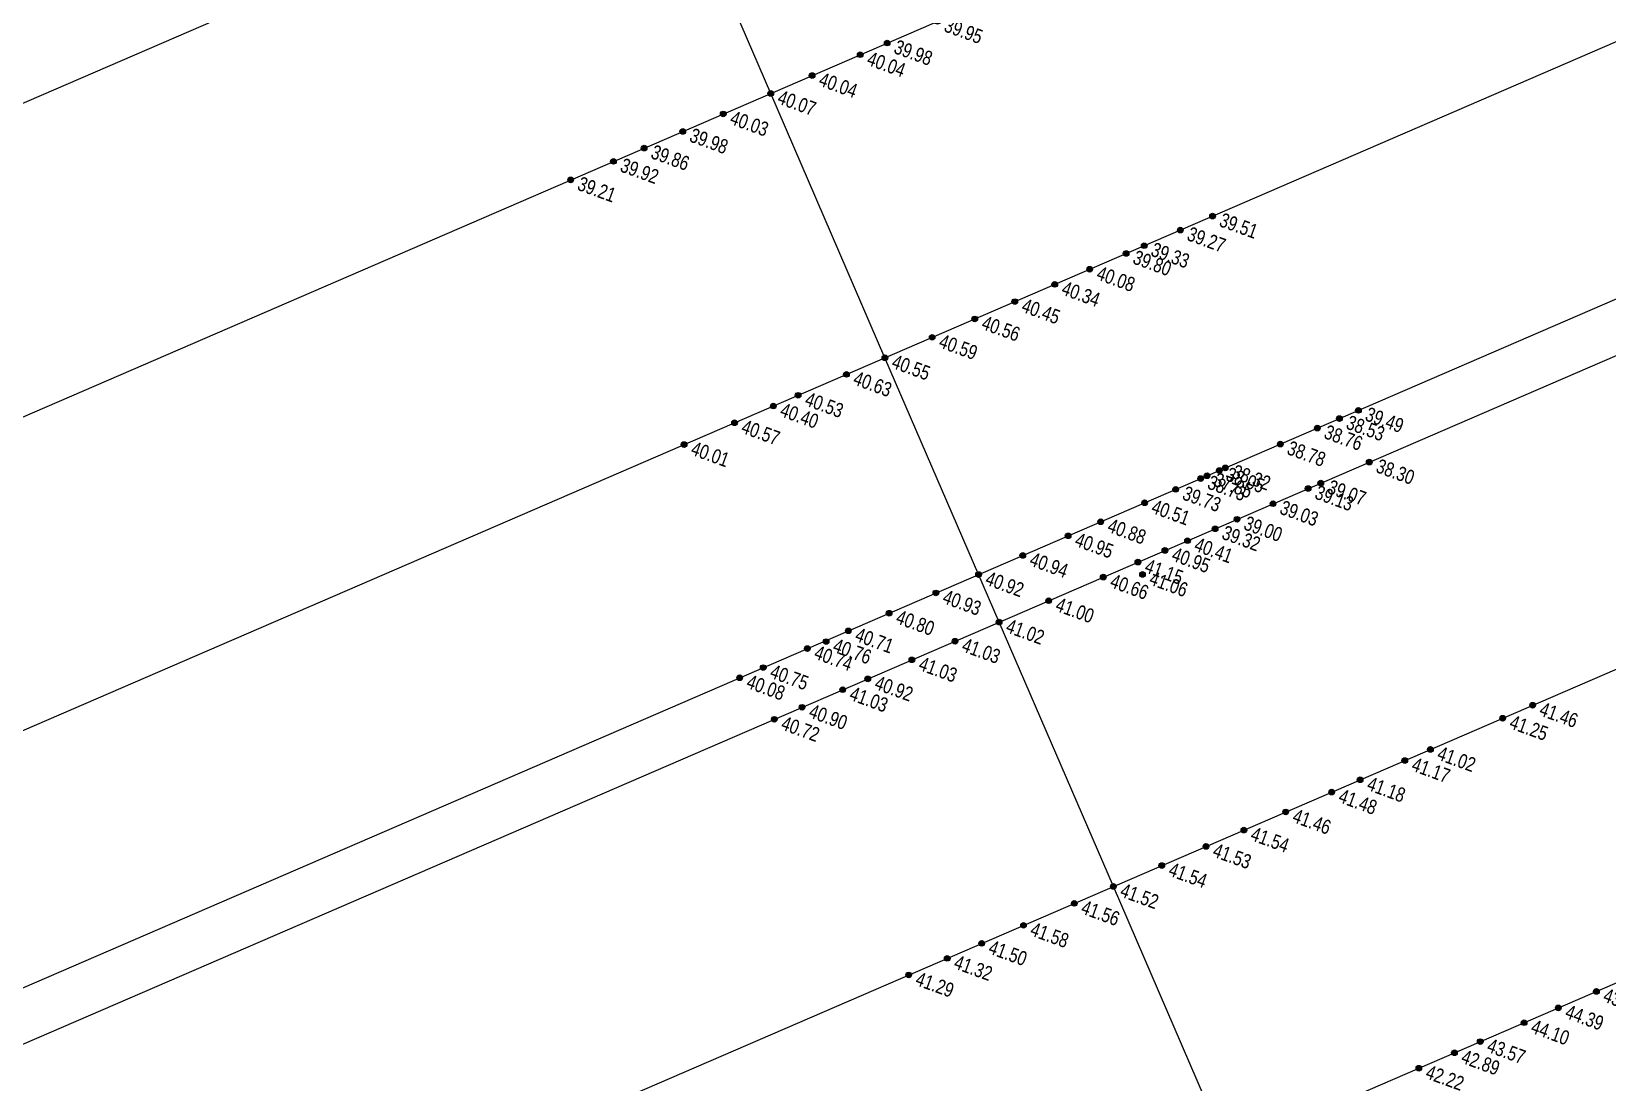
# Model space of a CAD drawing. Extents: x 573477 to 573667, y 785084 to 785357.
# Drawn here: x 573528 to 573582.7, y 785203.3 to 785239.7 of the extents above; entities that cross this region are included whole.
import ezdxf
from ezdxf.enums import TextEntityAlignment as Align

# ---------------------------------------------------------------- set-up
doc = ezdxf.new("R2010")
doc.units = 0
doc.header["$LTSCALE"] = 0.5
doc.layers.add('DMX', color=4, linetype='Continuous')
doc.layers.add('GCD', color=4, linetype='Continuous')
doc.styles.add('EICAD', font='fsdb_e.shx', dxfattribs={"width": 0.707, "height": 2, "bigfont": 'tjhzf.shx'})

# ---------------------------------------------------------------- blocks, each defined once
blk = doc.blocks.new('gc200')
h = blk.add_hatch(color=0)
edge = h.paths.add_edge_path()
edge.add_arc((0, 0), 0.196, 0, 360)
at = {"color": 0}
blk.add_circle((0, 0), 0.196, dxfattribs=at)

msp = doc.modelspace()

# ---------------------------------------------------------------- linework, layer by layer
at = {"linetype": 'Continuous'}
msp.add_lwpolyline([(573569.538, 785200.882), (573565.57, 785210.061), (573561.603, 785219.241), (573557.636, 785228.42), (573553.67, 785237.599), (573513.999, 785329.394)], dxfattribs=at)
at = {"layer": 'DMX'}
for p, q in [((573516.952, 785221.731), (573590.387, 785253.467)), ((573520.919, 785212.552), (573594.354, 785244.288)), ((573524.886, 785203.373), (573598.321, 785235.109)), ((573528.853, 785194.193), (573602.288, 785225.929)), ((573532.82, 785185.014), (573606.255, 785216.75))]:
    msp.add_line(p, q, dxfattribs=at)
at = {"layer": 'DMX', "color": 1}
msp.add_line((573524.171, 785205.025), (573597.607, 785236.761), dxfattribs=at)
at = {"layer": 'DMX', "linetype": 'Continuous'}
msp.add_lwpolyline([(573512.985, 785230.911), (573586.42, 785262.647)], dxfattribs=at)

# ---------------------------------------------------------------- block references
at = {"layer": 'GCD'}
ref = msp.add_blockref('gc200', (573559.46, 785240.101, 39.952), dxfattribs=dict(at, xscale=0.4999999999962642, yscale=0.4999999999962642, zscale=0.5, rotation=339.9999999985236))
ref.add_attrib('height', '39.95', dxfattribs={"height": 0.5, "rotation": 340, "style": 'EICAD', "width": 0.8}).set_placement((573559.741, 785239.999, 39.952), align=Align.MIDDLE_LEFT)
ref = msp.add_blockref('gc200', (573557.714, 785239.347, 39.977), dxfattribs=dict(at, xscale=0.4999999999962642, yscale=0.4999999999962642, zscale=0.5, rotation=339.9999999985236))
ref.add_attrib('height', '39.98', dxfattribs={"height": 0.5, "rotation": 340, "style": 'EICAD', "width": 0.8}).set_placement((573557.996, 785239.244, 39.977), align=Align.MIDDLE_LEFT)
ref = msp.add_blockref('gc200', (573556.777, 785238.942, 40.037), dxfattribs=dict(at, xscale=0.4999999999962642, yscale=0.4999999999962642, zscale=0.5, rotation=339.9999999985236))
ref.add_attrib('height', '40.04', dxfattribs={"height": 0.5, "rotation": 340, "style": 'EICAD', "width": 0.8}).set_placement((573557.059, 785238.839, 40.037), align=Align.MIDDLE_LEFT)
ref = msp.add_blockref('gc200', (573555.107, 785238.22, 40.042), dxfattribs=dict(at, xscale=0.4999999999962642, yscale=0.4999999999962642, zscale=0.5, rotation=339.9999999985236))
ref.add_attrib('height', '40.04', dxfattribs={"height": 0.5, "rotation": 340, "style": 'EICAD', "width": 0.8}).set_placement((573555.388, 785238.118, 40.042), align=Align.MIDDLE_LEFT)
at = {"layer": 'GCD', "linetype": 'Continuous'}
ref = msp.add_blockref('gc200', (573553.67, 785237.599, 40.073), dxfattribs=dict(at, xscale=0.4999999999962642, yscale=0.4999999999962642, zscale=0.5, rotation=339.9999999985236))
ref.add_attrib('height', '40.07', dxfattribs={"linetype": 'Continuous', "height": 0.5, "rotation": 340, "style": 'EICAD', "width": 0.8}).set_placement((573553.952, 785237.497, 40.073), align=Align.MIDDLE_LEFT)
at = {"layer": 'GCD'}
ref = msp.add_blockref('gc200', (573552.02, 785236.886, 40.028), dxfattribs=dict(at, xscale=0.4999999999962642, yscale=0.4999999999962642, zscale=0.5, rotation=339.9999999985236))
ref.add_attrib('height', '40.03', dxfattribs={"height": 0.5, "rotation": 340, "style": 'EICAD', "width": 0.8}).set_placement((573552.302, 785236.784, 40.028), align=Align.MIDDLE_LEFT)
ref = msp.add_blockref('gc200', (573550.615, 785236.279, 39.983), dxfattribs=dict(at, xscale=0.4999999999962642, yscale=0.4999999999962642, zscale=0.5, rotation=339.9999999985236))
ref.add_attrib('height', '39.98', dxfattribs={"height": 0.5, "rotation": 340, "style": 'EICAD', "width": 0.8}).set_placement((573550.897, 785236.176, 39.983), align=Align.MIDDLE_LEFT)
ref = msp.add_blockref('gc200', (573549.273, 785235.699, 39.855), dxfattribs=dict(at, xscale=0.4999999999962642, yscale=0.4999999999962642, zscale=0.5, rotation=339.9999999985236))
ref.add_attrib('height', '39.86', dxfattribs={"height": 0.5, "rotation": 340, "style": 'EICAD', "width": 0.8}).set_placement((573549.555, 785235.597, 39.855), align=Align.MIDDLE_LEFT)
ref = msp.add_blockref('gc200', (573548.207, 785235.239, 39.916), dxfattribs=dict(at, xscale=0.4999999999962642, yscale=0.4999999999962642, zscale=0.5, rotation=339.9999999985236))
ref.add_attrib('height', '39.92', dxfattribs={"height": 0.5, "rotation": 340, "style": 'EICAD', "width": 0.8}).set_placement((573548.489, 785235.136, 39.916), align=Align.MIDDLE_LEFT)
ref = msp.add_blockref('gc200', (573546.723, 785234.597, 39.207), dxfattribs=dict(at, xscale=0.4999999999962642, yscale=0.4999999999962642, zscale=0.5, rotation=339.9999999985236))
ref.add_attrib('height', '39.21', dxfattribs={"height": 0.5, "rotation": 340, "style": 'EICAD', "width": 0.8}).set_placement((573547.005, 785234.495, 39.207), align=Align.MIDDLE_LEFT)
ref = msp.add_blockref('gc200', (573569.015, 785233.338, 39.508), dxfattribs=dict(at, xscale=0.4999999999962642, yscale=0.4999999999962642, zscale=0.5, rotation=339.9999999985236))
ref.add_attrib('height', '39.51', dxfattribs={"height": 0.5, "rotation": 340, "style": 'EICAD', "width": 0.8}).set_placement((573569.297, 785233.235, 39.508), align=Align.MIDDLE_LEFT)
ref = msp.add_blockref('gc200', (573567.895, 785232.853, 39.269), dxfattribs=dict(at, xscale=0.4999999999962642, yscale=0.4999999999962642, zscale=0.5, rotation=339.9999999985236))
ref.add_attrib('height', '39.27', dxfattribs={"height": 0.5, "rotation": 340, "style": 'EICAD', "width": 0.8}).set_placement((573568.177, 785232.751, 39.269), align=Align.MIDDLE_LEFT)
ref = msp.add_blockref('gc200', (573566.64, 785232.311, 39.329), dxfattribs=dict(at, xscale=0.4999999999962642, yscale=0.4999999999962642, zscale=0.5, rotation=339.9999999985236))
ref.add_attrib('height', '39.33', dxfattribs={"height": 0.5, "rotation": 340, "style": 'EICAD', "width": 0.8}).set_placement((573566.922, 785232.209, 39.329), align=Align.MIDDLE_LEFT)
ref = msp.add_blockref('gc200', (573566.013, 785232.04, 39.8), dxfattribs=dict(at, xscale=0.4999999999962642, yscale=0.4999999999962642, zscale=0.5, rotation=339.9999999985236))
ref.add_attrib('height', '39.80', dxfattribs={"height": 0.5, "rotation": 340, "style": 'EICAD', "width": 0.8}).set_placement((573566.295, 785231.938, 39.8), align=Align.MIDDLE_LEFT)
ref = msp.add_blockref('gc200', (573564.749, 785231.494, 40.079), dxfattribs=dict(at, xscale=0.4999999999962642, yscale=0.4999999999962642, zscale=0.5, rotation=339.9999999985236))
ref.add_attrib('height', '40.08', dxfattribs={"height": 0.5, "rotation": 340, "style": 'EICAD', "width": 0.8}).set_placement((573565.031, 785231.391, 40.079), align=Align.MIDDLE_LEFT)
ref = msp.add_blockref('gc200', (573563.534, 785230.969, 40.341), dxfattribs=dict(at, xscale=0.4999999999962642, yscale=0.4999999999962642, zscale=0.5, rotation=339.9999999985236))
ref.add_attrib('height', '40.34', dxfattribs={"height": 0.5, "rotation": 340, "style": 'EICAD', "width": 0.8}).set_placement((573563.816, 785230.866, 40.341), align=Align.MIDDLE_LEFT)
ref = msp.add_blockref('gc200', (573562.146, 785230.369, 40.45), dxfattribs=dict(at, xscale=0.4999999999962642, yscale=0.4999999999962642, zscale=0.5, rotation=339.9999999985236))
ref.add_attrib('height', '40.45', dxfattribs={"height": 0.5, "rotation": 340, "style": 'EICAD', "width": 0.8}).set_placement((573562.428, 785230.267, 40.45), align=Align.MIDDLE_LEFT)
ref = msp.add_blockref('gc200', (573560.756, 785229.768, 40.561), dxfattribs=dict(at, xscale=0.4999999999962642, yscale=0.4999999999962642, zscale=0.5, rotation=339.9999999985236))
ref.add_attrib('height', '40.56', dxfattribs={"height": 0.5, "rotation": 340, "style": 'EICAD', "width": 0.8}).set_placement((573561.038, 785229.666, 40.561), align=Align.MIDDLE_LEFT)
ref = msp.add_blockref('gc200', (573559.277, 785229.129, 40.594), dxfattribs=dict(at, xscale=0.4999999999962642, yscale=0.4999999999962642, zscale=0.5, rotation=339.9999999985236))
ref.add_attrib('height', '40.59', dxfattribs={"height": 0.5, "rotation": 340, "style": 'EICAD', "width": 0.8}).set_placement((573559.558, 785229.026, 40.594), align=Align.MIDDLE_LEFT)
at = {"layer": 'GCD', "linetype": 'Continuous'}
ref = msp.add_blockref('gc200', (573557.636, 785228.42, 40.552), dxfattribs=dict(at, xscale=0.4999999999962642, yscale=0.4999999999962642, zscale=0.5, rotation=339.9999999985236))
ref.add_attrib('height', '40.55', dxfattribs={"linetype": 'Continuous', "height": 0.5, "rotation": 340, "style": 'EICAD', "width": 0.8}).set_placement((573557.918, 785228.317, 40.552), align=Align.MIDDLE_LEFT)
at = {"layer": 'GCD'}
ref = msp.add_blockref('gc200', (573556.3, 785227.843, 40.634), dxfattribs=dict(at, xscale=0.4999999999962642, yscale=0.4999999999962642, zscale=0.5, rotation=339.9999999985236))
ref.add_attrib('height', '40.63', dxfattribs={"height": 0.5, "rotation": 340, "style": 'EICAD', "width": 0.8}).set_placement((573556.582, 785227.74, 40.634), align=Align.MIDDLE_LEFT)
ref = msp.add_blockref('gc200', (573553.758, 785226.744, 40.4), dxfattribs=dict(at, xscale=0.4999999999962642, yscale=0.4999999999962642, zscale=0.5, rotation=339.9999999985236))
ref.add_attrib('height', '40.40', dxfattribs={"height": 0.5, "rotation": 340, "style": 'EICAD', "width": 0.8}).set_placement((573554.04, 785226.641, 40.4), align=Align.MIDDLE_LEFT)
ref = msp.add_blockref('gc200', (573554.621, 785227.117, 40.532), dxfattribs=dict(at, xscale=0.4999999999962642, yscale=0.4999999999962642, zscale=0.5, rotation=339.9999999985236))
ref.add_attrib('height', '40.53', dxfattribs={"height": 0.5, "rotation": 340, "style": 'EICAD', "width": 0.8}).set_placement((573554.903, 785227.014, 40.532), align=Align.MIDDLE_LEFT)
ref = msp.add_blockref('gc200', (573552.413, 785226.163, 40.569), dxfattribs=dict(at, xscale=0.4999999999962642, yscale=0.4999999999962642, zscale=0.5, rotation=339.9999999985236))
ref.add_attrib('height', '40.57', dxfattribs={"height": 0.5, "rotation": 340, "style": 'EICAD', "width": 0.8}).set_placement((573552.695, 785226.06, 40.569), align=Align.MIDDLE_LEFT)
at = {"layer": 'GCD', "linetype": 'Continuous'}
ref = msp.add_blockref('gc200', (573573.421, 785226.309, 38.526), dxfattribs=dict(at, xscale=0.4999999999962642, yscale=0.4999999999962642, zscale=0.5, rotation=339.9999999985236))
ref.add_attrib('height', '38.53', dxfattribs={"linetype": 'Continuous', "height": 0.5, "rotation": 340, "style": 'EICAD', "width": 0.8}).set_placement((573573.703, 785226.206, 38.526), align=Align.MIDDLE_LEFT)
ref = msp.add_blockref('gc200', (573574.081, 785226.594, 39.492), dxfattribs=dict(at, xscale=0.4999999999962642, yscale=0.4999999999962642, zscale=0.5, rotation=339.9999999985236))
ref.add_attrib('height', '39.49', dxfattribs={"linetype": 'Continuous', "height": 0.5, "rotation": 340, "style": 'EICAD', "width": 0.8}).set_placement((573574.363, 785226.491, 39.492), align=Align.MIDDLE_LEFT)
ref = msp.add_blockref('gc200', (573572.652, 785225.976, 38.758), dxfattribs=dict(at, xscale=0.4999999999962642, yscale=0.4999999999962642, zscale=0.5, rotation=339.9999999985236))
ref.add_attrib('height', '38.76', dxfattribs={"linetype": 'Continuous', "height": 0.5, "rotation": 340, "style": 'EICAD', "width": 0.8}).set_placement((573572.934, 785225.874, 38.758), align=Align.MIDDLE_LEFT)
at = {"layer": 'GCD'}
ref = msp.add_blockref('gc200', (573550.661, 785225.406, 40.009), dxfattribs=dict(at, xscale=0.4999999999962642, yscale=0.4999999999962642, zscale=0.5, rotation=339.9999999985236))
ref.add_attrib('height', '40.01', dxfattribs={"height": 0.5, "rotation": 340, "style": 'EICAD', "width": 0.8}).set_placement((573550.943, 785225.303, 40.009), align=Align.MIDDLE_LEFT)
at = {"layer": 'GCD', "linetype": 'Continuous'}
ref = msp.add_blockref('gc200', (573571.368, 785225.421, 38.775), dxfattribs=dict(at, xscale=0.4999999999962642, yscale=0.4999999999962642, zscale=0.5, rotation=339.9999999985236))
ref.add_attrib('height', '38.78', dxfattribs={"linetype": 'Continuous', "height": 0.5, "rotation": 340, "style": 'EICAD', "width": 0.8}).set_placement((573571.65, 785225.319, 38.775), align=Align.MIDDLE_LEFT)
ref = msp.add_blockref('gc200', (573569.248, 785224.505, 38.05), dxfattribs=dict(at, xscale=0.4999999999962642, yscale=0.4999999999962642, zscale=0.5, rotation=339.9999999985236))
ref.add_attrib('height', '38.05', dxfattribs={"linetype": 'Continuous', "height": 0.5, "rotation": 340, "style": 'EICAD', "width": 0.8}).set_placement((573569.529, 785224.402, 38.05), align=Align.MIDDLE_LEFT)
ref = msp.add_blockref('gc200', (573569.458, 785224.596, 38.316), dxfattribs=dict(at, xscale=0.4999999999962642, yscale=0.4999999999962642, zscale=0.5, rotation=339.9999999985236))
ref.add_attrib('height', '38.32', dxfattribs={"linetype": 'Continuous', "height": 0.5, "rotation": 340, "style": 'EICAD', "width": 0.8}).set_placement((573569.74, 785224.493, 38.316), align=Align.MIDDLE_LEFT)
at = {"layer": 'GCD'}
ref = msp.add_blockref('gc200', (573574.457, 785224.795, 38.3), dxfattribs=dict(at, xscale=0.4999999999962642, yscale=0.4999999999962642, zscale=0.5, rotation=339.9999999985236))
ref.add_attrib('height', '38.30', dxfattribs={"height": 0.5, "rotation": 340, "style": 'EICAD', "width": 0.8}).set_placement((573574.739, 785224.693, 38.3), align=Align.MIDDLE_LEFT)
at = {"layer": 'GCD', "linetype": 'Continuous'}
ref = msp.add_blockref('gc200', (573568.604, 785224.227, 38.73), dxfattribs=dict(at, xscale=0.4999999999962642, yscale=0.4999999999962642, zscale=0.5, rotation=339.9999999985236))
ref.add_attrib('height', '38.73', dxfattribs={"linetype": 'Continuous', "height": 0.5, "rotation": 340, "style": 'EICAD', "width": 0.8}).set_placement((573568.886, 785224.124, 38.73), align=Align.MIDDLE_LEFT)
ref = msp.add_blockref('gc200', (573568.823, 785224.322, 37.845), dxfattribs=dict(at, xscale=0.4999999999962642, yscale=0.4999999999962642, zscale=0.5, rotation=339.9999999985236))
ref.add_attrib('height', '37.85', dxfattribs={"linetype": 'Continuous', "height": 0.5, "rotation": 340, "style": 'EICAD', "width": 0.8}).set_placement((573569.105, 785224.219, 37.845), align=Align.MIDDLE_LEFT)
at = {"layer": 'GCD'}
ref = msp.add_blockref('gc200', (573572.773, 785224.068, 39.069), dxfattribs=dict(at, xscale=0.4999999999962642, yscale=0.4999999999962642, zscale=0.5, rotation=339.9999999985236))
ref.add_attrib('height', '39.07', dxfattribs={"height": 0.5, "rotation": 340, "style": 'EICAD', "width": 0.8}).set_placement((573573.055, 785223.965, 39.069), align=Align.MIDDLE_LEFT)
at = {"layer": 'GCD', "linetype": 'Continuous'}
ref = msp.add_blockref('gc200', (573567.734, 785223.851, 39.734), dxfattribs=dict(at, xscale=0.4999999999962642, yscale=0.4999999999962642, zscale=0.5, rotation=339.9999999985236))
ref.add_attrib('height', '39.73', dxfattribs={"linetype": 'Continuous', "height": 0.5, "rotation": 340, "style": 'EICAD', "width": 0.8}).set_placement((573568.016, 785223.748, 39.734), align=Align.MIDDLE_LEFT)
at = {"layer": 'GCD'}
ref = msp.add_blockref('gc200', (573572.335, 785223.878, 39.125), dxfattribs=dict(at, xscale=0.4999999999962642, yscale=0.4999999999962642, zscale=0.5, rotation=339.9999999985236))
ref.add_attrib('height', '39.13', dxfattribs={"height": 0.5, "rotation": 340, "style": 'EICAD', "width": 0.8}).set_placement((573572.616, 785223.776, 39.125), align=Align.MIDDLE_LEFT)
at = {"layer": 'GCD', "linetype": 'Continuous'}
ref = msp.add_blockref('gc200', (573566.655, 785223.385, 40.511), dxfattribs=dict(at, xscale=0.4999999999962642, yscale=0.4999999999962642, zscale=0.5, rotation=339.9999999985236))
ref.add_attrib('height', '40.51', dxfattribs={"linetype": 'Continuous', "height": 0.5, "rotation": 340, "style": 'EICAD', "width": 0.8}).set_placement((573566.937, 785223.282, 40.511), align=Align.MIDDLE_LEFT)
at = {"layer": 'GCD'}
ref = msp.add_blockref('gc200', (573571.116, 785223.352, 39.03), dxfattribs=dict(at, xscale=0.4999999999962642, yscale=0.4999999999962642, zscale=0.5, rotation=339.9999999985236))
ref.add_attrib('height', '39.03', dxfattribs={"height": 0.5, "rotation": 340, "style": 'EICAD', "width": 0.8}).set_placement((573571.398, 785223.249, 39.03), align=Align.MIDDLE_LEFT)
at = {"layer": 'GCD', "linetype": 'Continuous'}
ref = msp.add_blockref('gc200', (573565.131, 785222.726, 40.884), dxfattribs=dict(at, xscale=0.4999999999962642, yscale=0.4999999999962642, zscale=0.5, rotation=339.9999999985236))
ref.add_attrib('height', '40.88', dxfattribs={"linetype": 'Continuous', "height": 0.5, "rotation": 340, "style": 'EICAD', "width": 0.8}).set_placement((573565.413, 785222.623, 40.884), align=Align.MIDDLE_LEFT)
at = {"layer": 'GCD'}
ref = msp.add_blockref('gc200', (573569.104, 785222.482, 39.321), dxfattribs=dict(at, xscale=0.4999999999962642, yscale=0.4999999999962642, zscale=0.5, rotation=339.9999999985236))
ref.add_attrib('height', '39.32', dxfattribs={"height": 0.5, "rotation": 340, "style": 'EICAD', "width": 0.8}).set_placement((573569.386, 785222.379, 39.321), align=Align.MIDDLE_LEFT)
ref = msp.add_blockref('gc200', (573569.865, 785222.811, 39), dxfattribs=dict(at, xscale=0.4999999999962642, yscale=0.4999999999962642, zscale=0.5, rotation=339.9999999985236))
ref.add_attrib('height', '39.00', dxfattribs={"height": 0.5, "rotation": 340, "style": 'EICAD', "width": 0.8}).set_placement((573570.147, 785222.708, 39), align=Align.MIDDLE_LEFT)
at = {"layer": 'GCD', "linetype": 'Continuous'}
ref = msp.add_blockref('gc200', (573563.999, 785222.237, 40.952), dxfattribs=dict(at, xscale=0.4999999999962642, yscale=0.4999999999962642, zscale=0.5, rotation=339.9999999985236))
ref.add_attrib('height', '40.95', dxfattribs={"linetype": 'Continuous', "height": 0.5, "rotation": 340, "style": 'EICAD', "width": 0.8}).set_placement((573564.28, 785222.134, 40.952), align=Align.MIDDLE_LEFT)
at = {"layer": 'GCD'}
ref = msp.add_blockref('gc200', (573568.146, 785222.068, 40.411), dxfattribs=dict(at, xscale=0.4999999999962642, yscale=0.4999999999962642, zscale=0.5, rotation=339.9999999985236))
ref.add_attrib('height', '40.41', dxfattribs={"height": 0.5, "rotation": 340, "style": 'EICAD', "width": 0.8}).set_placement((573568.428, 785221.966, 40.411), align=Align.MIDDLE_LEFT)
at = {"layer": 'GCD', "linetype": 'Continuous'}
ref = msp.add_blockref('gc200', (573562.425, 785221.557, 40.939), dxfattribs=dict(at, xscale=0.4999999999962642, yscale=0.4999999999962642, zscale=0.5, rotation=339.9999999985236))
ref.add_attrib('height', '40.94', dxfattribs={"linetype": 'Continuous', "height": 0.5, "rotation": 340, "style": 'EICAD', "width": 0.8}).set_placement((573562.707, 785221.454, 40.939), align=Align.MIDDLE_LEFT)
at = {"layer": 'GCD'}
ref = msp.add_blockref('gc200', (573566.423, 785221.323, 41.147), dxfattribs=dict(at, xscale=0.4999999999962642, yscale=0.4999999999962642, zscale=0.5, rotation=339.9999999985236))
ref.add_attrib('height', '41.15', dxfattribs={"height": 0.5, "rotation": 340, "style": 'EICAD', "width": 0.8}).set_placement((573566.704, 785221.221, 41.147), align=Align.MIDDLE_LEFT)
ref = msp.add_blockref('gc200', (573567.36, 785221.729, 40.952), dxfattribs=dict(at, xscale=0.4999999999962642, yscale=0.4999999999962642, zscale=0.5, rotation=339.9999999985236))
ref.add_attrib('height', '40.95', dxfattribs={"height": 0.5, "rotation": 340, "style": 'EICAD', "width": 0.8}).set_placement((573567.642, 785221.626, 40.952), align=Align.MIDDLE_LEFT)
at = {"layer": 'GCD', "linetype": 'Continuous'}
ref = msp.add_blockref('gc200', (573560.889, 785220.893), dxfattribs=dict(at, xscale=0.4999999999962642, yscale=0.4999999999962642, zscale=0.5, rotation=339.9999999985236))
ref.add_attrib('height', '40.92', dxfattribs={"linetype": 'Continuous', "height": 0.5, "rotation": 340, "style": 'EICAD', "width": 0.8}).set_placement((573561.171, 785220.79), align=Align.MIDDLE_LEFT)
at = {"layer": 'GCD'}
ref = msp.add_blockref('gc200', (573565.219, 785220.803, 40.661), dxfattribs=dict(at, xscale=0.4999999999962642, yscale=0.4999999999962642, zscale=0.5, rotation=339.9999999985236))
ref.add_attrib('height', '40.66', dxfattribs={"height": 0.5, "rotation": 340, "style": 'EICAD', "width": 0.8}).set_placement((573565.501, 785220.701, 40.661), align=Align.MIDDLE_LEFT)
at = {"layer": 'GCD', "linetype": 'Continuous'}
ref = msp.add_blockref('gc200', (573566.582, 785220.896, 41.059), dxfattribs=dict(at, xscale=0.4999999999962642, yscale=0.4999999999962642, zscale=0.5, rotation=339.9999999985236))
ref.add_attrib('height', '41.06', dxfattribs={"linetype": 'Continuous', "height": 0.5, "rotation": 340, "style": 'EICAD', "width": 0.8}).set_placement((573566.864, 785220.793, 41.059), align=Align.MIDDLE_LEFT)
ref = msp.add_blockref('gc200', (573559.405, 785220.252, 40.93), dxfattribs=dict(at, xscale=0.4999999999962642, yscale=0.4999999999962642, zscale=0.5, rotation=339.9999999985236))
ref.add_attrib('height', '40.93', dxfattribs={"linetype": 'Continuous', "height": 0.5, "rotation": 340, "style": 'EICAD', "width": 0.8}).set_placement((573559.687, 785220.149, 40.93), align=Align.MIDDLE_LEFT)
at = {"layer": 'GCD'}
ref = msp.add_blockref('gc200', (573563.325, 785219.985, 41), dxfattribs=dict(at, xscale=0.4999999999962642, yscale=0.4999999999962642, zscale=0.5, rotation=339.9999999985236))
ref.add_attrib('height', '41.00', dxfattribs={"height": 0.5, "rotation": 340, "style": 'EICAD', "width": 0.8}).set_placement((573563.607, 785219.882, 41), align=Align.MIDDLE_LEFT)
at = {"layer": 'GCD', "linetype": 'Continuous'}
ref = msp.add_blockref('gc200', (573557.782, 785219.55, 40.796), dxfattribs=dict(at, xscale=0.4999999999962642, yscale=0.4999999999962642, zscale=0.5, rotation=339.9999999985236))
ref.add_attrib('height', '40.80', dxfattribs={"linetype": 'Continuous', "height": 0.5, "rotation": 340, "style": 'EICAD', "width": 0.8}).set_placement((573558.064, 785219.448, 40.796), align=Align.MIDDLE_LEFT)
ref = msp.add_blockref('gc200', (573561.603, 785219.241, 41.018), dxfattribs=dict(at, xscale=0.4999999999962642, yscale=0.4999999999962642, zscale=0.5, rotation=339.9999999985236))
ref.add_attrib('height', '41.02', dxfattribs={"linetype": 'Continuous', "height": 0.5, "rotation": 340, "style": 'EICAD', "width": 0.8}).set_placement((573561.885, 785219.138, 41.018), align=Align.MIDDLE_LEFT)
ref = msp.add_blockref('gc200', (573555.595, 785218.563, 40.756), dxfattribs=dict(at, xscale=0.4999999999962642, yscale=0.4999999999962642, zscale=0.5, rotation=339.9999999985236))
ref.add_attrib('height', '40.76', dxfattribs={"linetype": 'Continuous', "height": 0.5, "rotation": 340, "style": 'EICAD', "width": 0.8}).set_placement((573555.877, 785218.46, 40.756), align=Align.MIDDLE_LEFT)
ref = msp.add_blockref('gc200', (573556.365, 785218.938, 40.705), dxfattribs=dict(at, xscale=0.4999999999962642, yscale=0.4999999999962642, zscale=0.5, rotation=339.9999999985236))
ref.add_attrib('height', '40.71', dxfattribs={"linetype": 'Continuous', "height": 0.5, "rotation": 340, "style": 'EICAD', "width": 0.8}).set_placement((573556.647, 785218.835, 40.705), align=Align.MIDDLE_LEFT)
at = {"layer": 'GCD'}
ref = msp.add_blockref('gc200', (573560.071, 785218.578, 41.032), dxfattribs=dict(at, xscale=0.4999999999962642, yscale=0.4999999999962642, zscale=0.5, rotation=339.9999999985236))
ref.add_attrib('height', '41.03', dxfattribs={"height": 0.5, "rotation": 340, "style": 'EICAD', "width": 0.8}).set_placement((573560.353, 785218.476, 41.032), align=Align.MIDDLE_LEFT)
at = {"layer": 'GCD', "linetype": 'Continuous'}
ref = msp.add_blockref('gc200', (573554.942, 785218.323, 40.735), dxfattribs=dict(at, xscale=0.4999999999962642, yscale=0.4999999999962642, zscale=0.5, rotation=339.9999999985236))
ref.add_attrib('height', '40.74', dxfattribs={"linetype": 'Continuous', "height": 0.5, "rotation": 340, "style": 'EICAD', "width": 0.8}).set_placement((573555.224, 785218.22, 40.735), align=Align.MIDDLE_LEFT)
ref = msp.add_blockref('gc200', (573553.409, 785217.66, 40.752), dxfattribs=dict(at, xscale=0.4999999999962642, yscale=0.4999999999962642, zscale=0.5, rotation=339.9999999985236))
ref.add_attrib('height', '40.75', dxfattribs={"linetype": 'Continuous', "height": 0.5, "rotation": 340, "style": 'EICAD', "width": 0.8}).set_placement((573553.691, 785217.558, 40.752), align=Align.MIDDLE_LEFT)
at = {"layer": 'GCD'}
ref = msp.add_blockref('gc200', (573558.572, 785217.931, 41.03), dxfattribs=dict(at, xscale=0.4999999999962642, yscale=0.4999999999962642, zscale=0.5, rotation=339.9999999985236))
ref.add_attrib('height', '41.03', dxfattribs={"height": 0.5, "rotation": 340, "style": 'EICAD', "width": 0.8}).set_placement((573558.854, 785217.828, 41.03), align=Align.MIDDLE_LEFT)
at = {"layer": 'GCD', "linetype": 'Continuous'}
ref = msp.add_blockref('gc200', (573552.592, 785217.307, 40.082), dxfattribs=dict(at, xscale=0.4999999999962642, yscale=0.4999999999962642, zscale=0.5, rotation=339.9999999985236))
ref.add_attrib('height', '40.08', dxfattribs={"linetype": 'Continuous', "height": 0.5, "rotation": 340, "style": 'EICAD', "width": 0.8}).set_placement((573552.874, 785217.205, 40.082), align=Align.MIDDLE_LEFT)
at = {"layer": 'GCD'}
ref = msp.add_blockref('gc200', (573556.17, 785216.893, 41.031), dxfattribs=dict(at, xscale=0.4999999999962642, yscale=0.4999999999962642, zscale=0.5, rotation=339.9999999985236))
ref.add_attrib('height', '41.03', dxfattribs={"height": 0.5, "rotation": 340, "style": 'EICAD', "width": 0.8}).set_placement((573556.452, 785216.79, 41.031), align=Align.MIDDLE_LEFT)
ref = msp.add_blockref('gc200', (573557.041, 785217.269, 40.917), dxfattribs=dict(at, xscale=0.4999999999962642, yscale=0.4999999999962642, zscale=0.5, rotation=339.9999999985236))
ref.add_attrib('height', '40.92', dxfattribs={"height": 0.5, "rotation": 340, "style": 'EICAD', "width": 0.8}).set_placement((573557.323, 785217.166, 40.917), align=Align.MIDDLE_LEFT)
ref = msp.add_blockref('gc200', (573580.131, 785216.354, 41.464), dxfattribs=dict(at, xscale=0.4999999999962642, yscale=0.4999999999962642, zscale=0.5, rotation=339.9999999985236))
ref.add_attrib('height', '41.46', dxfattribs={"height": 0.5, "rotation": 340, "style": 'EICAD', "width": 0.8}).set_placement((573580.413, 785216.251, 41.464), align=Align.MIDDLE_LEFT)
ref = msp.add_blockref('gc200', (573553.794, 785215.866, 40.724), dxfattribs=dict(at, xscale=0.4999999999962642, yscale=0.4999999999962642, zscale=0.5, rotation=339.9999999985236))
ref.add_attrib('height', '40.72', dxfattribs={"height": 0.5, "rotation": 340, "style": 'EICAD', "width": 0.8}).set_placement((573554.076, 785215.763, 40.724), align=Align.MIDDLE_LEFT)
ref = msp.add_blockref('gc200', (573554.758, 785216.282, 40.9), dxfattribs=dict(at, xscale=0.4999999999962642, yscale=0.4999999999962642, zscale=0.5, rotation=339.9999999985236))
ref.add_attrib('height', '40.90', dxfattribs={"height": 0.5, "rotation": 340, "style": 'EICAD', "width": 0.8}).set_placement((573555.04, 785216.18, 40.9), align=Align.MIDDLE_LEFT)
ref = msp.add_blockref('gc200', (573579.092, 785215.905, 41.252), dxfattribs=dict(at, xscale=0.4999999999962642, yscale=0.4999999999962642, zscale=0.5, rotation=339.9999999985236))
ref.add_attrib('height', '41.25', dxfattribs={"height": 0.5, "rotation": 340, "style": 'EICAD', "width": 0.8}).set_placement((573579.374, 785215.802, 41.252), align=Align.MIDDLE_LEFT)
ref = msp.add_blockref('gc200', (573576.581, 785214.82, 41.023), dxfattribs=dict(at, xscale=0.4999999999962642, yscale=0.4999999999962642, zscale=0.5, rotation=339.9999999985236))
ref.add_attrib('height', '41.02', dxfattribs={"height": 0.5, "rotation": 340, "style": 'EICAD', "width": 0.8}).set_placement((573576.863, 785214.717, 41.023), align=Align.MIDDLE_LEFT)
ref = msp.add_blockref('gc200', (573575.691, 785214.435, 41.174), dxfattribs=dict(at, xscale=0.4999999999962642, yscale=0.4999999999962642, zscale=0.5, rotation=339.9999999985236))
ref.add_attrib('height', '41.17', dxfattribs={"height": 0.5, "rotation": 340, "style": 'EICAD', "width": 0.8}).set_placement((573575.973, 785214.332, 41.174), align=Align.MIDDLE_LEFT)
ref = msp.add_blockref('gc200', (573574.141, 785213.765, 41.184), dxfattribs=dict(at, xscale=0.4999999999962642, yscale=0.4999999999962642, zscale=0.5, rotation=339.9999999985236))
ref.add_attrib('height', '41.18', dxfattribs={"height": 0.5, "rotation": 340, "style": 'EICAD', "width": 0.8}).set_placement((573574.423, 785213.662, 41.184), align=Align.MIDDLE_LEFT)
ref = msp.add_blockref('gc200', (573573.153, 785213.338, 41.477), dxfattribs=dict(at, xscale=0.4999999999962642, yscale=0.4999999999962642, zscale=0.5, rotation=339.9999999985236))
ref.add_attrib('height', '41.48', dxfattribs={"height": 0.5, "rotation": 340, "style": 'EICAD', "width": 0.8}).set_placement((573573.435, 785213.235, 41.477), align=Align.MIDDLE_LEFT)
ref = msp.add_blockref('gc200', (573571.555, 785212.648, 41.455), dxfattribs=dict(at, xscale=0.4999999999962642, yscale=0.4999999999962642, zscale=0.5, rotation=339.9999999985236))
ref.add_attrib('height', '41.46', dxfattribs={"height": 0.5, "rotation": 340, "style": 'EICAD', "width": 0.8}).set_placement((573571.837, 785212.545, 41.455), align=Align.MIDDLE_LEFT)
ref = msp.add_blockref('gc200', (573570.102, 785212.019, 41.544), dxfattribs=dict(at, xscale=0.4999999999962642, yscale=0.4999999999962642, zscale=0.5, rotation=339.9999999985236))
ref.add_attrib('height', '41.54', dxfattribs={"height": 0.5, "rotation": 340, "style": 'EICAD', "width": 0.8}).set_placement((573570.384, 785211.917, 41.544), align=Align.MIDDLE_LEFT)
ref = msp.add_blockref('gc200', (573568.786, 785211.451, 41.53), dxfattribs=dict(at, xscale=0.4999999999962642, yscale=0.4999999999962642, zscale=0.5, rotation=339.9999999985236))
ref.add_attrib('height', '41.53', dxfattribs={"height": 0.5, "rotation": 340, "style": 'EICAD', "width": 0.8}).set_placement((573569.068, 785211.348, 41.53), align=Align.MIDDLE_LEFT)
ref = msp.add_blockref('gc200', (573567.251, 785210.787, 41.542), dxfattribs=dict(at, xscale=0.4999999999962642, yscale=0.4999999999962642, zscale=0.5, rotation=339.9999999985236))
ref.add_attrib('height', '41.54', dxfattribs={"height": 0.5, "rotation": 340, "style": 'EICAD', "width": 0.8}).set_placement((573567.533, 785210.685, 41.542), align=Align.MIDDLE_LEFT)
at = {"layer": 'GCD', "linetype": 'Continuous'}
ref = msp.add_blockref('gc200', (573565.57, 785210.061, 41.524), dxfattribs=dict(at, xscale=0.4999999999962642, yscale=0.4999999999962642, zscale=0.5, rotation=339.9999999985236))
ref.add_attrib('height', '41.52', dxfattribs={"linetype": 'Continuous', "height": 0.5, "rotation": 340, "style": 'EICAD', "width": 0.8}).set_placement((573565.852, 785209.958, 41.524), align=Align.MIDDLE_LEFT)
at = {"layer": 'GCD'}
ref = msp.add_blockref('gc200', (573564.214, 785209.475, 41.557), dxfattribs=dict(at, xscale=0.4999999999962642, yscale=0.4999999999962642, zscale=0.5, rotation=339.9999999985236))
ref.add_attrib('height', '41.56', dxfattribs={"height": 0.5, "rotation": 340, "style": 'EICAD', "width": 0.8}).set_placement((573564.496, 785209.372, 41.557), align=Align.MIDDLE_LEFT)
ref = msp.add_blockref('gc200', (573562.449, 785208.712, 41.582), dxfattribs=dict(at, xscale=0.4999999999962642, yscale=0.4999999999962642, zscale=0.5, rotation=339.9999999985236))
ref.add_attrib('height', '41.58', dxfattribs={"height": 0.5, "rotation": 340, "style": 'EICAD', "width": 0.8}).set_placement((573562.73, 785208.609, 41.582), align=Align.MIDDLE_LEFT)
ref = msp.add_blockref('gc200', (573560.998, 785208.085, 41.5), dxfattribs=dict(at, xscale=0.4999999999962642, yscale=0.4999999999962642, zscale=0.5, rotation=339.9999999985236))
ref.add_attrib('height', '41.50', dxfattribs={"height": 0.5, "rotation": 340, "style": 'EICAD', "width": 0.8}).set_placement((573561.28, 785207.982, 41.5), align=Align.MIDDLE_LEFT)
ref = msp.add_blockref('gc200', (573559.798, 785207.566, 41.317), dxfattribs=dict(at, xscale=0.4999999999962642, yscale=0.4999999999962642, zscale=0.5, rotation=339.9999999985236))
ref.add_attrib('height', '41.32', dxfattribs={"height": 0.5, "rotation": 340, "style": 'EICAD', "width": 0.8}).set_placement((573560.079, 785207.464, 41.317), align=Align.MIDDLE_LEFT)
ref = msp.add_blockref('gc200', (573558.461, 785206.989, 41.289), dxfattribs=dict(at, xscale=0.4999999999962642, yscale=0.4999999999962642, zscale=0.5, rotation=339.9999999985236))
ref.add_attrib('height', '41.29', dxfattribs={"height": 0.5, "rotation": 340, "style": 'EICAD', "width": 0.8}).set_placement((573558.743, 785206.886, 41.289), align=Align.MIDDLE_LEFT)
ref = msp.add_blockref('gc200', (573582.346, 785206.417, 43.926), dxfattribs=dict(at, xscale=0.4999999999962642, yscale=0.4999999999962642, zscale=0.5, rotation=339.9999999985236))
ref.add_attrib('height', '43.93', dxfattribs={"height": 0.5, "rotation": 340, "style": 'EICAD', "width": 0.8}).set_placement((573582.628, 785206.314, 43.926), align=Align.MIDDLE_LEFT)
ref = msp.add_blockref('gc200', (573581.026, 785205.847, 44.395), dxfattribs=dict(at, xscale=0.4999999999962642, yscale=0.4999999999962642, zscale=0.5, rotation=339.9999999985236))
ref.add_attrib('height', '44.39', dxfattribs={"height": 0.5, "rotation": 340, "style": 'EICAD', "width": 0.8}).set_placement((573581.308, 785205.744, 44.395), align=Align.MIDDLE_LEFT)
ref = msp.add_blockref('gc200', (573579.836, 785205.332, 44.1), dxfattribs=dict(at, xscale=0.4999999999962642, yscale=0.4999999999962642, zscale=0.5, rotation=339.9999999985236))
ref.add_attrib('height', '44.10', dxfattribs={"height": 0.5, "rotation": 340, "style": 'EICAD', "width": 0.8}).set_placement((573580.118, 785205.23, 44.1), align=Align.MIDDLE_LEFT)
ref = msp.add_blockref('gc200', (573577.416, 785204.287, 42.885), dxfattribs=dict(at, xscale=0.4999999999962642, yscale=0.4999999999962642, zscale=0.5, rotation=339.9999999985236))
ref.add_attrib('height', '42.89', dxfattribs={"height": 0.5, "rotation": 340, "style": 'EICAD', "width": 0.8}).set_placement((573577.698, 785204.184, 42.885), align=Align.MIDDLE_LEFT)
ref = msp.add_blockref('gc200', (573578.312, 785204.674, 43.57), dxfattribs=dict(at, xscale=0.4999999999962642, yscale=0.4999999999962642, zscale=0.5, rotation=339.9999999985236))
ref.add_attrib('height', '43.57', dxfattribs={"height": 0.5, "rotation": 340, "style": 'EICAD', "width": 0.8}).set_placement((573578.593, 785204.571, 43.57), align=Align.MIDDLE_LEFT)
ref = msp.add_blockref('gc200', (573576.179, 785203.752, 42.223), dxfattribs=dict(at, xscale=0.4999999999962642, yscale=0.4999999999962642, zscale=0.5, rotation=339.9999999985236))
ref.add_attrib('height', '42.22', dxfattribs={"height": 0.5, "rotation": 340, "style": 'EICAD', "width": 0.8}).set_placement((573576.46, 785203.649, 42.223), align=Align.MIDDLE_LEFT)

doc.saveas('drawing.dxf')
